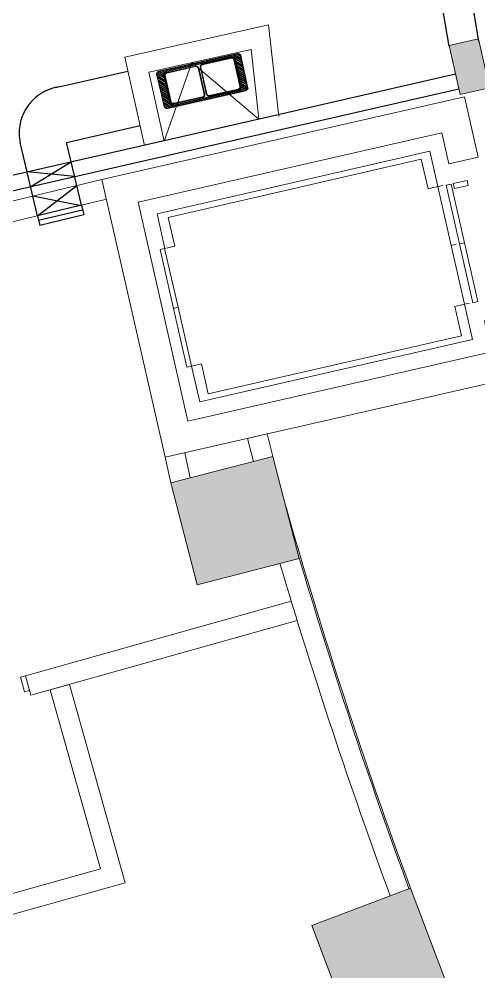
# Model space of a CAD drawing. Header units: centimetres. Extents: x 139057 to 200038, y 34824 to 80516.
# Drawn here: x 165048 to 165506, y 50750 to 51698 of the extents above; entities that cross this region are included whole.
import ezdxf

# ---------------------------------------------------------------- set-up
doc = ezdxf.new("R2010")
doc.units = ezdxf.units.CM
doc.header["$LTSCALE"] = 100
doc.linetypes.add('HIDDEN', pattern=[0.5, 0.25, -0.25])
doc.layers.get('0').update_dxf_attribs({"lineweight": 0})
for name, color, linetype, lineweight in [('410_STRUTTURE_001-AM_0', 7, 'Continuous', 0), ('430_TAVOLATI_001-AM_0', 3, 'Continuous', 0), ('440_SIMBOLI_001-AM_0', 31, 'Continuous', 0), ('441_SERRAMENTI_001-AM_0', 1, 'Continuous', 0), ('448_RAMPE_SCALE_ASCENS_001-AM_0', 216, 'Continuous', 0)]:
    doc.layers.add(name, color=color, linetype=linetype, lineweight=lineweight)
doc.layers.add('A-MCLS3-15', color=50, linetype='Continuous')
doc.layers.add('A-MCLS5-30', color=2, linetype='Continuous')
doc.layers.add('A-REI-MECCANICO', color=7, linetype='HIDDEN', true_color=0x2874b2)
doc.layers.add('A-REI-SHUNT', color=7, linetype='Continuous', true_color=0xf70000)

# ---------------------------------------------------------------- blocks, each defined once
blk = doc.blocks.new('SHUNT 38x85')
h = blk.add_hatch()
h.set_pattern_fill('ANSI31', color=253, scale=5, angle=-66.16244, style=0)
h.set_pattern_definition([(225, (-1274575.84, 39717847.363), (-11.2253202, 11.2253201), [])])
edge = h.paths.add_edge_path(flags=16)
edge.add_line((-1276694.6, 39623406.5), (-1276424.6, 39623406.5))
edge.add_arc((-1276424.6, 39623441.5), 35, 270, 360)
edge.add_line((-1276389.6, 39623441.5), (-1276389.6, 39624101.5))
edge.add_arc((-1276424.6, 39624101.5), 35, 0, 90)
edge.add_line((-1276424.6, 39624136.5), (-1276694.6, 39624136.5))
edge.add_arc((-1276694.6, 39624101.5), 35, 90, 180)
edge.add_line((-1276729.6, 39624101.5), (-1276729.6, 39623441.5))
edge.add_arc((-1276694.6, 39623441.5), 35, 180, 270)
edge = h.paths.add_edge_path()
edge.add_line((-1276394.6, 39623343.7), (-1276728.5, 39623343.7))
edge.add_arc((-1276723.9, 39623368.9), 25.7, 180.64061, 259.77748, ccw=False)
edge.add_line((-1276749.6, 39623368.7), (-1276749.6, 39624168.7))
edge.add_arc((-1276724.6, 39624168.7), 25, 90, 180, ccw=False)
edge.add_line((-1276724.6, 39624193.7), (-1276394.6, 39624193.7))
edge.add_arc((-1276394.6, 39624168.7), 25, 0, 90, ccw=False)
edge.add_line((-1276369.6, 39624168.7), (-1276369.6, 39623368.7))
edge.add_arc((-1276394.6, 39623368.7), 25, 270, 360, ccw=False)
for points in [[(-1276394.6, 39623343.7), (-1276728.5, 39623343.7, -0.359711), (-1276749.6, 39623368.7), (-1276749.6, 39624168.7, -0.414214), (-1276724.6, 39624193.7), (-1276394.6, 39624193.7, -0.414214), (-1276369.6, 39624168.7), (-1276369.6, 39623368.7, -0.414214)], [(-1276694.6, 39623406.5), (-1276424.6, 39623406.5, 0.414214), (-1276389.6, 39623441.5), (-1276389.6, 39624101.5, 0.414214), (-1276424.6, 39624136.5), (-1276694.6, 39624136.5, 0.414214), (-1276729.6, 39624101.5), (-1276729.6, 39623441.5, 0.414214)], [(-1276424.6, 39624126.5), (-1276694.6, 39624126.5, 0.414214), (-1276719.6, 39624101.5), (-1276719.6, 39623803.7, 0.414214), (-1276694.6, 39623778.7), (-1276424.6, 39623778.7, 0.414214), (-1276399.6, 39623803.7), (-1276399.6, 39624101.5, 0.414214)], [(-1276424.6, 39624124), (-1276694.6, 39624124, 0.414214), (-1276717.1, 39624101.5), (-1276717.1, 39623803.7, 0.414214), (-1276694.6, 39623781.2), (-1276424.6, 39623781.2, 0.414214), (-1276402.1, 39623803.7), (-1276402.1, 39624101.5, 0.414214)], [(-1276424.6, 39623416.5), (-1276694.6, 39623416.5, -0.414214), (-1276719.6, 39623441.5), (-1276719.6, 39623733.7, -0.414214), (-1276694.6, 39623758.7), (-1276424.6, 39623758.7, -0.414214), (-1276399.6, 39623733.7), (-1276399.6, 39623441.5, -0.414214)], [(-1276424.6, 39623419), (-1276694.6, 39623419, -0.414214), (-1276717.1, 39623441.5), (-1276717.1, 39623733.7, -0.414214), (-1276694.6, 39623756.2), (-1276424.6, 39623756.2, -0.414214), (-1276402.1, 39623733.7), (-1276402.1, 39623441.5, -0.414214)]]:
    blk.add_lwpolyline(points, format="xyb", close=True)

msp = doc.modelspace()

# ---------------------------------------------------------------- hatches: boundary and pattern name
at = {"layer": '410_STRUTTURE_001-AM_0'}
for points in [[(165516.79, 51629.3), (165487.54, 51622.67), (165476.49, 51671.43), (165505.74, 51678.07)], [(165327.37, 51160.94), (165301.18, 51262.62), (165199.5, 51236.43), (165225.69, 51134.75)], [(165475.16, 50734.93), (165437.97, 50833.12), (165339.78, 50795.93), (165376.96, 50697.74)]]:
    msp.add_hatch(color=256, dxfattribs=at).paths.add_polyline_path(points)

# ---------------------------------------------------------------- linework, layer by layer
at = {"layer": '410_STRUTTURE_001-AM_0', "elevation": 0}
for points in [[(165516.79, 51629.3), (165487.54, 51622.67), (165476.49, 51671.43), (165505.74, 51678.07)], [(165327.37, 51160.94), (165301.18, 51262.62), (165199.5, 51236.43), (165225.69, 51134.75)], [(165475.16, 50734.93), (165437.97, 50833.12), (165339.78, 50795.93), (165376.96, 50697.74)]]:
    msp.add_lwpolyline(points, close=True, dxfattribs=at)
msp.add_lwpolyline([(165476.18, 51553.63), (165469.12, 51584.58), (165166.89, 51515.61), (165216.61, 51297.71), (165518.84, 51366.68), (165511.78, 51397.64), (165541.03, 51404.31), (165554.77, 51344.11), (165447.17, 51319.67), (165194.04, 51261.79), (165130.97, 51538.18), (165491.69, 51620.5), (165505.43, 51560.3), (165476.18, 51553.63)], dxfattribs=at)
at = {"layer": '430_TAVOLATI_001-AM_0'}
for p, q in [((165279.43, 51667.65, 0), (165177.52, 51644.85, 0)), ((165177.51, 51644.89, 0), (165192.98, 51576.26, 0)), ((165130.94, 51538.19, 0), (164924.64, 51488.31, 0)), ((165135.42, 51518.68, 0), (164929.34, 51468.88, 0)), ((165194.04, 51261.79, 0), (165199.5, 51236.43, 0)), ((165213.54, 51266.24, 0), (165218.88, 51241.42, 0)), ((165054.78, 51044.22, 0), (165319.43, 51118.41, 0)), ((165060.19, 51024.97, 0), (165325.29, 51099.29, 0)), ((165060.19, 51024.97, 0), (165054.78, 51044.22, 0))]:
    msp.add_line(p, q, dxfattribs=at)
at = {"layer": '430_TAVOLATI_001-AM_0', "elevation": 0}
for points in [[(165173.47, 51571.86), (165153.6, 51660.03), (165296.92, 51692.05), (165307.11, 51600.69)], [(165279.51, 51667.72), (165287.23, 51598.48)], [(165098.71, 51035.77), (165154.2, 50838.42), (164217.6, 50575.86), (164226.46, 50544.93), (164074.8, 50501.37), (164068.88, 50520.48), (164201.73, 50558.64), (164192.83, 50589.69), (165129.53, 50852.28), (165079.45, 51030.37), (165098.7, 51035.78)]]:
    msp.add_lwpolyline(points, dxfattribs=at)
msp.add_lwpolyline([(165301.18, 51262.62), (165295.42, 51284.97), (165275.92, 51280.51), (165281.81, 51257.63)], close=True, dxfattribs=at)
at = {"layer": '430_TAVOLATI_001-AM_0'}
for radius, start, end in [(5369.67, 195.96145, 200.21559), (5371.17, 196.47769, 200.21573), (5391.17, 196.5163, 200.21769)]:
    msp.add_arc((170476.86, 52688.63, 0), radius, start, end, dxfattribs=at)
at = {"layer": '440_SIMBOLI_001-AM_0', "elevation": 0}
msp.add_lwpolyline([(165192.99, 51576.2), (165220.38, 51654.54), (165287.46, 51597.72)], dxfattribs=at)
at = {"layer": '441_SERRAMENTI_001-AM_0', "elevation": 0}
msp.add_lwpolyline([(165058.84, 51029.78), (165054.03, 51028.43), (165049.96, 51042.87), (165054.78, 51044.22)], close=True, dxfattribs=at)
at = {"layer": '448_RAMPE_SCALE_ASCENS_001-AM_0'}
for p, q in [((165185.83, 51504.12, 0), (165457.28, 51566.3, 0)), ((165457.28, 51566.3, 0), (165465.28, 51531.1, 0)), ((165448.86, 51558.23, 0), (165196.9, 51500.49, 0)), ((165455.53, 51528.88, 0), (165448.86, 51558.23, 0)), ((165465.28, 51531.1, 0), (165455.53, 51528.88, 0)), ((165193.69, 51469.49, 0), (165185.83, 51504.12, 0)), ((165196.9, 51500.49, 0), (165203.44, 51471.71, 0)), ((165203.44, 51471.71, 0), (165193.69, 51469.49, 0)), ((165482.12, 51411.86, 0), (165491.87, 51414.08, 0)), ((165488.74, 51382.7, 0), (165482.12, 51411.86, 0)), ((165491.87, 51414.08, 0), (165499.82, 51379.07, 0)), ((165236.78, 51324.97, 0), (165488.74, 51382.7, 0)), ((165499.82, 51379.07, 0), (165228.36, 51316.89, 0)), ((165220.28, 51352.48, 0), (165230.03, 51354.69, 0)), ((165228.36, 51316.89, 0), (165220.28, 51352.48, 0)), ((165230.03, 51354.69, 0), (165236.78, 51324.97, 0))]:
    msp.add_line(p, q, dxfattribs=at)
at = {"layer": '448_RAMPE_SCALE_ASCENS_001-AM_0', "elevation": 0}
for points in [[(165486.98, 51474.01), (165473.68, 51532.52), (165478.56, 51533.63), (165491.85, 51475.12)], [(165206.99, 51410.99), (165193.33, 51469.41), (165188.82, 51468.39), (165202.11, 51409.88)], [(165206.98, 51410.99), (165220.28, 51352.48), (165215.4, 51351.37), (165202.11, 51409.88)]]:
    msp.add_lwpolyline(points, close=True, dxfattribs=at)
for points in [[(165481.75, 51529.22), (165495.46, 51532.34), (165494.36, 51537.22), (165480.64, 51534.1), (165481.75, 51529.22)], [(165470.16, 51532.2), (165465.28, 51531.1), (165478.57, 51472.59), (165483.45, 51473.69)], [(165496.74, 51415.19), (165491.87, 51414.08), (165478.57, 51472.59), (165483.45, 51473.69)], [(165486.98, 51474.01), (165500.27, 51415.5), (165505.14, 51416.61), (165491.85, 51475.12)]]:
    msp.add_lwpolyline(points, dxfattribs=at)
at = {"layer": 'A-MCLS3-15'}
for p, q in [((165287.37, 51598.51, 0), (165482.87, 51643.13, 0)), ((164953.46, 51506.92, 0), (165486.21, 51628.5, 0)), ((164950.14, 51521.54, 0), (165287.37, 51598.51, 0))]:
    msp.add_line(p, q, dxfattribs=at)
at = {"layer": 'A-MCLS5-30'}
for p, q in [((165476.63, 51670.67, 0), (165402.91, 52102.17, 0)), ((165506.21, 51675.73, 0), (165432.48, 52107.22, 0))]:
    msp.add_line(p, q, dxfattribs=at)
at = {"layer": 'A-REI-MECCANICO', "ltscale": 50}
for p, q in [((165066.74, 51502.09, 0), (165049.51, 51575.06, 0)), ((165060.09, 51531.25, 0), (165100.24, 51555.79, 0)), ((165110.65, 51512.7, 0), (165100.24, 51555.79, 0)), ((165103.66, 51541.19, 0), (165056.74, 51545.87, 0)), ((165066.74, 51502.09, 0), (165106.04, 51532.17, 0)), ((165110.31, 51512.03, 0), (165062.28, 51521.59, 0)), ((165110.5, 51512.6, 0), (165066.74, 51502.09, 0)), ((165111.66, 51507.74, 0), (165067.91, 51497.22, 0)), ((165110.5, 51512.6, 0), (165112.83, 51502.88, 0)), ((165066.74, 51502.09, 0), (165069.08, 51492.36, 0)), ((165112.83, 51502.88, 0), (165069.08, 51492.36, 0))]:
    msp.add_line(p, q, dxfattribs=at)
at = {"layer": 'A-REI-MECCANICO', "ltscale": 50, "elevation": 0}
msp.add_lwpolyline([(165056.42, 51545.8), (165049.51, 51575.06, -0.430195), (165088.01, 51630.21), (165156.72, 51646.06)], format="xyb", dxfattribs=at)
msp.add_lwpolyline([(165100.24, 51555.79), (165095.64, 51574.99), (165168.96, 51591.88)], dxfattribs=at)

# ---------------------------------------------------------------- block references
at = {"layer": 'A-REI-SHUNT', "xscale": 0.1, "yscale": 0.1, "zscale": 0.1, "rotation": 282.7309650764428}
msp.add_blockref('SHUNT 38x85', (-3671601.27, -946083.84, 0), dxfattribs=at)

doc.saveas('drawing.dxf')
